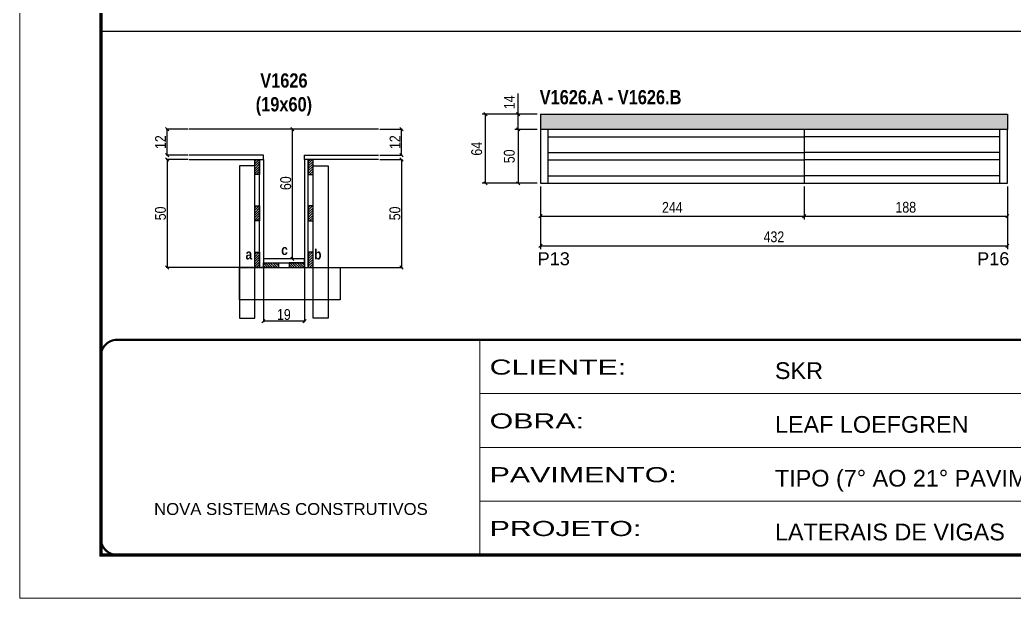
# Model space of a CAD drawing. Extents: x 3309 to 9563, y -2522 to 14608.
# Drawn here: x 6493 to 7413, y 5518 to 6053 of the extents above; entities that cross this region are included whole.
import ezdxf

# ---------------------------------------------------------------- set-up
doc = ezdxf.new("R2010")
doc.units = 0
doc.linetypes.add('CONTINUO', pattern=[0])
doc.linetypes.add('DASHED', pattern=[0.75, 0.5, -0.25])
for name, color, linetype in [('5', 5, 'Continuous'), ('COTA', 241, 'Continuous'), ('detalhes', 4, 'Continuous'), ('NOMENCLATURA', 7, 'Continuous'), ('Painéis', 200, 'Continuous'), ('SARR_2.2x7', 40, 'Continuous'), ('SARR_3.5x7', 81, 'Continuous')]:
    doc.layers.add(name, color=color, linetype=linetype)
for name, color, linetype, lineweight in [('CONCRETO', 251, 'Continuous', 25), ('Folhas', 255, 'Continuous', 9), ('SARRAFO DE PRESSAO', 251, 'DASHED', 9)]:
    doc.layers.add(name, color=color, linetype=linetype, lineweight=lineweight)
doc.styles.add('ARIAL', font='arial.ttf')
doc.styles.add('COTA TECNICA', font='techl___.ttf', dxfattribs={"height": 10})
doc.styles.add('COTA TECNICA 2X', font='techl___.ttf', dxfattribs={"height": 10})
doc.styles.get("Standard").update_dxf_attribs({"font": 'arial.ttf'})
doc.styles.add('TECNICA', font='techb___.ttf', dxfattribs={"height": 10})
doc.styles.add('Tecnologia', font='')
doc.styles.get('Tecnologia').set_extended_font_data('Forgotten Futurist')
doc.dimstyles.new('PAINEL', dxfattribs={"dimtxt": 10, "dimasz": 3, "dimexe": 3, "dimexo": 3, "dimgap": 3, "dimtad": 1, "dimdec": 1, "dimzin": 12, "dimdsep": 46, "dimtxsty": 'COTA TECNICA', "dimblk1": 'OBLIQUE', "dimblk2": 'OBLIQUE', "dimsah": 1, "dimcen": 0.9, "dimclrd": 4, "dimclre": 4, "dimclrt": 240, "dimadec": 1, "dimazin": 3, "dimtfac": 1, "dimtdec": 1, "dimtmove": 0, "dimatfit": 3, "dimfxl": 1, "dimtolj": 1, "dimtzin": 12, "dimarcsym": 0})
doc.dimstyles.new('SECAO', dxfattribs={"dimscale": 0.333333, "dimtxt": 5, "dimasz": 9, "dimexe": 3, "dimexo": 3, "dimgap": 3, "dimtad": 1, "dimdec": 1, "dimlfac": 0.5, "dimzin": 12, "dimdsep": 46, "dimtxsty": 'COTA TECNICA 2X', "dimblk1": 'OBLIQUE', "dimblk2": 'OBLIQUE', "dimsah": 1, "dimcen": 0.9, "dimclrd": 4, "dimclre": 4, "dimclrt": 240, "dimadec": 1, "dimazin": 3, "dimtfac": 1, "dimtdec": 1, "dimtmove": 0, "dimatfit": 3, "dimfxl": 1, "dimtolj": 1, "dimtzin": 12, "dimarcsym": 0})
pattern_1 = [(135, (39953.6903, -117688.0783), (-1.122532015, -1.122532015), [])]
pattern_2 = [(45, (-116802.018, -27311.4472), (-1.122532015, 1.122532015), [])]
pattern_3 = [(45, (-116802.018, -27397.4472), (-1.122532015, 1.122532015), [])]
pattern_4 = [(45, (-116802.018, -27354.4472), (-1.122532015, 1.122532015), [])]

# ---------------------------------------------------------------- blocks, each defined once
blk = doc.blocks.new('9999999999')
at = {"color": 30, "linetype": 'CONTINUO'}
for p, q in [((98564.56, 34230.21), (98564.56, 34429.45)), ((98564.56, 34379.64), (99583.98, 34379.64)), ((98564.56, 34329.83), (99487.98, 34329.83)), ((98564.56, 34280.02), (99487.98, 34280.02))]:
    blk.add_line(p, q, dxfattribs=at)
at = {"color": 30, "linetype": 'CONTINUO', "const_width": 2}
blk.add_lwpolyline([(99583.98, 34230.21), (99583.98, 34414.45, 0.414214), (99568.98, 34429.45), (98228.98, 34429.45, 0.414214), (98213.98, 34414.45), (98213.98, 34245.21, 0.414214), (98228.98, 34230.21), (99583.98, 34230.21)], format="xyb", dxfattribs=at)
at = {"layer": 'Folhas'}
blk.add_lwpolyline([(98138.98, 34190.21), (99623.98, 34190.21), (99623.98, 35240.21), (98138.98, 35240.21)], close=True, dxfattribs=at)
at = {"layer": 'Folhas', "color": 30, "const_width": 3}
blk.add_lwpolyline([(98213.98, 34230.21), (99583.98, 34230.21), (99583.98, 35200.21), (98213.98, 35200.21)], close=True, dxfattribs=at)
at = {"color": 7, "linetype": 'Continuous', "ltscale": 5, "style": 'ARIAL'}
for s, height, p in [('SKR', 15.483, (98837.68, 34393.13)), ('LEAF LOEFGREN', 15.4829, (98837.68, 34343.32)), ('TIPO (7° AO 21° PAVIMENTO)', 15.4829, (98837.68, 34293.51)), ('NOVA SISTEMAS CONSTRUTIVOS', 11.0592, (98263.19, 34267.21)), ('LATERAIS DE VIGAS', 15.4829, (98837.68, 34243.7))]:
    blk.add_text(s, height=height, dxfattribs=at).set_placement(p)
at = {"layer": 'Folhas', "color": 7, "style": 'Tecnologia', "width": 1.5}
for s, p in [('CLIENTE:', (98573.65, 34397.17)), ('OBRA:', (98573.65, 34347.31)), ('PAVIMENTO:', (98573.65, 34297.5)), ('PROJETO:', (98573.65, 34247.69))]:
    blk.add_text(s, height=14, dxfattribs=at).set_placement(p)
blk = doc.blocks.new('_Oblique')
at = {"color": 0, "linetype": 'ByBlock', "lineweight": -2}
blk.add_line((-0.5, -0.5), (0.5, 0.5), dxfattribs=at)
blk = doc.blocks.new('*D2722')
at = {"layer": 'COTA', "color": 4, "lineweight": -2, "transparency": 16777216}
for p, q in [((6718.15, 5823.09), (6718.15, 5773.34)), ((6756.15, 5823.09), (6756.15, 5773.34)), ((6756.15, 5774.34), (6718.15, 5774.34))]:
    blk.add_line(p, q, dxfattribs=at)
at = {"layer": 'Defpoints', "color": 0, "transparency": 16777216}
for p in [(6718.15, 5824.09), (6756.15, 5824.09), (6718.15, 5774.34)]:
    blk.add_point(p, dxfattribs=at)
at = {"layer": 'COTA', "color": 4, "lineweight": -2, "transparency": 16777216, "xscale": 3, "yscale": 3, "zscale": 3, "rotation": 180}
blk.add_blockref('_Oblique', (6718.15, 5774.34), dxfattribs=at)
at = {"layer": 'COTA', "color": 4, "lineweight": -2, "transparency": 16777216, "xscale": 3, "yscale": 3, "zscale": 3}
blk.add_blockref('_Oblique', (6756.15, 5774.34), dxfattribs=at)
at = {"layer": 'COTA', "color": 240, "transparency": 16777216, "insert": (6737.15, 5780.43), "char_height": 10, "attachment_point": 5, "style": 'COTA TECNICA 2X'}
blk.add_mtext('\\A1;19', dxfattribs=at)
blk = doc.blocks.new('*D2723')
at = {"layer": 'COTA', "color": 4, "lineweight": -2, "transparency": 16777216}
for p, q in [((6648.45, 5924.09), (6628.1, 5924.09)), ((6629.1, 5924.09), (6629.1, 5824.09)), ((6709.15, 5824.09), (6628.1, 5824.09))]:
    blk.add_line(p, q, dxfattribs=at)
at = {"layer": 'Defpoints', "color": 0, "transparency": 16777216}
for p in [(6649.45, 5924.09), (6629.1, 5824.09), (6710.15, 5824.09, 0)]:
    blk.add_point(p, dxfattribs=at)
at = {"layer": 'COTA', "color": 4, "lineweight": -2, "transparency": 16777216, "xscale": 3, "yscale": 3, "zscale": 3}
for p, rotation in [((6629.1, 5924.09), 90), ((6629.1, 5824.09), 270)]:
    blk.add_blockref('_Oblique', p, dxfattribs=dict(at, rotation=rotation))
at = {"layer": 'COTA', "color": 240, "transparency": 16777216, "insert": (6622.99, 5874.09), "char_height": 10, "attachment_point": 5, "rotation": 90, "style": 'COTA TECNICA 2X'}
blk.add_mtext('\\A1;50', dxfattribs=at)
blk = doc.blocks.new('*D2724')
at = {"layer": 'COTA', "color": 4, "lineweight": -2, "transparency": 16777216}
for p, q in [((6825.85, 5924.09), (6847.07, 5924.09)), ((6846.07, 5924.09), (6846.07, 5824.09)), ((6765.15, 5824.09), (6847.07, 5824.09))]:
    blk.add_line(p, q, dxfattribs=at)
at = {"layer": 'Defpoints', "color": 0, "transparency": 16777216}
for p in [(6824.85, 5924.09), (6764.15, 5824.09, 0), (6846.07, 5824.09)]:
    blk.add_point(p, dxfattribs=at)
at = {"layer": 'COTA', "color": 4, "lineweight": -2, "transparency": 16777216, "xscale": 3, "yscale": 3, "zscale": 3}
for p, rotation in [((6846.07, 5924.09), 90), ((6846.07, 5824.09), 270)]:
    blk.add_blockref('_Oblique', p, dxfattribs=dict(at, rotation=rotation))
at = {"layer": 'COTA', "color": 240, "transparency": 16777216, "insert": (6839.96, 5874.09), "char_height": 10, "attachment_point": 5, "rotation": 90, "style": 'COTA TECNICA 2X'}
blk.add_mtext('\\A1;50', dxfattribs=at)
blk = doc.blocks.new('*D2725')
at = {"layer": 'COTA', "color": 4, "lineweight": -2, "transparency": 16777216}
for p, q in [((6755.15, 5952.09), (6743.98, 5952.09)), ((6744.98, 5832.09), (6744.98, 5952.09)), ((6755.15, 5832.09), (6743.98, 5832.09))]:
    blk.add_line(p, q, dxfattribs=at)
at = {"layer": 'Defpoints', "color": 0, "transparency": 16777216}
for p in [(6744.98, 5952.09), (6756.15, 5952.09), (6756.15, 5832.09)]:
    blk.add_point(p, dxfattribs=at)
at = {"layer": 'COTA', "color": 4, "lineweight": -2, "transparency": 16777216, "xscale": 3, "yscale": 3, "zscale": 3}
for p, rotation in [((6744.98, 5952.09), 90), ((6744.98, 5832.09), 270)]:
    blk.add_blockref('_Oblique', p, dxfattribs=dict(at, rotation=rotation))
at = {"layer": 'COTA', "color": 240, "transparency": 16777216, "insert": (6738.87, 5902.09), "char_height": 10, "attachment_point": 5, "rotation": 90, "style": 'COTA TECNICA 2X'}
blk.add_mtext('\\A1;60', dxfattribs=at)
blk = doc.blocks.new('*D2726')
at = {"layer": 'COTA', "color": 4, "lineweight": -2, "transparency": 16777216}
for p, q in [((6825.85, 5952.09), (6847.07, 5952.09)), ((6846.07, 5928.09), (6846.07, 5952.09)), ((6825.85, 5928.09), (6847.07, 5928.09))]:
    blk.add_line(p, q, dxfattribs=at)
at = {"layer": 'Defpoints', "color": 0, "transparency": 16777216}
for p in [(6824.85, 5952.09), (6846.07, 5952.09), (6824.85, 5928.09)]:
    blk.add_point(p, dxfattribs=at)
at = {"layer": 'COTA', "color": 4, "lineweight": -2, "transparency": 16777216, "xscale": 3, "yscale": 3, "zscale": 3}
for p, rotation in [((6846.07, 5952.09), 90), ((6846.07, 5928.09), 270)]:
    blk.add_blockref('_Oblique', p, dxfattribs=dict(at, rotation=rotation))
at = {"layer": 'COTA', "color": 240, "transparency": 16777216, "insert": (6840.01, 5940.09), "char_height": 10, "attachment_point": 5, "rotation": 90, "style": 'COTA TECNICA 2X'}
blk.add_mtext('\\A1;12', dxfattribs=at)
blk = doc.blocks.new('*D2733')
at = {"layer": 'COTA', "color": 4, "lineweight": -2, "transparency": 16777216}
for p, q in [((6648.45, 5952.09), (6628.1, 5952.09)), ((6629.1, 5928.09), (6629.1, 5952.09)), ((6648.45, 5928.09), (6628.1, 5928.09))]:
    blk.add_line(p, q, dxfattribs=at)
at = {"layer": 'Defpoints', "color": 0, "transparency": 16777216}
for p in [(6629.1, 5952.09), (6649.45, 5952.09), (6649.45, 5928.09)]:
    blk.add_point(p, dxfattribs=at)
at = {"layer": 'COTA', "color": 4, "lineweight": -2, "transparency": 16777216, "xscale": 3, "yscale": 3, "zscale": 3}
for p, rotation in [((6629.1, 5952.09), 90), ((6629.1, 5928.09), 270)]:
    blk.add_blockref('_Oblique', p, dxfattribs=dict(at, rotation=rotation))
at = {"layer": 'COTA', "color": 240, "transparency": 16777216, "insert": (6623.05, 5940.09), "char_height": 10, "attachment_point": 5, "rotation": 90, "style": 'COTA TECNICA 2X'}
blk.add_mtext('\\A1;12', dxfattribs=at)
blk = doc.blocks.new('*D2727')
at = {"layer": 'COTA', "color": 4, "lineweight": -2, "transparency": 16777216}
for p, q in [((6974.6, 5898.96), (6974.6, 5841.14)), ((7406.6, 5898.96), (7406.6, 5841.14)), ((6974.6, 5844.14), (7406.6, 5844.14))]:
    blk.add_line(p, q, dxfattribs=at)
at = {"layer": 'Defpoints', "color": 0, "transparency": 16777216}
for p in [(6974.6, 5901.96), (7406.6, 5901.96), (7406.6, 5844.14)]:
    blk.add_point(p, dxfattribs=at)
at = {"layer": 'COTA', "color": 4, "lineweight": -2, "transparency": 16777216, "xscale": 3, "yscale": 3, "zscale": 3, "rotation": 180}
blk.add_blockref('_Oblique', (6974.6, 5844.14), dxfattribs=at)
at = {"layer": 'COTA', "color": 4, "lineweight": -2, "transparency": 16777216, "xscale": 3, "yscale": 3, "zscale": 3}
blk.add_blockref('_Oblique', (7406.6, 5844.14), dxfattribs=at)
at = {"layer": 'COTA', "color": 240, "transparency": 16777216, "insert": (7190.6, 5852.36), "char_height": 10, "attachment_point": 5, "style": 'COTA TECNICA'}
blk.add_mtext('\\A1;432', dxfattribs=at)
blk = doc.blocks.new('*D2728')
at = {"layer": 'COTA', "color": 4, "lineweight": -2, "transparency": 16777216}
for p, q in [((6974.6, 5898.96), (6974.6, 5868.62)), ((7218.6, 5898.96), (7218.6, 5868.62)), ((6974.6, 5871.62), (7218.6, 5871.62))]:
    blk.add_line(p, q, dxfattribs=at)
at = {"layer": 'Defpoints', "color": 0, "transparency": 16777216}
for p in [(6974.6, 5901.96), (7218.6, 5901.96), (7218.6, 5871.62)]:
    blk.add_point(p, dxfattribs=at)
at = {"layer": 'COTA', "color": 4, "lineweight": -2, "transparency": 16777216, "xscale": 3, "yscale": 3, "zscale": 3, "rotation": 180}
blk.add_blockref('_Oblique', (6974.6, 5871.62), dxfattribs=at)
at = {"layer": 'COTA', "color": 4, "lineweight": -2, "transparency": 16777216, "xscale": 3, "yscale": 3, "zscale": 3}
blk.add_blockref('_Oblique', (7218.6, 5871.62), dxfattribs=at)
at = {"layer": 'COTA', "color": 240, "transparency": 16777216, "insert": (7096.6, 5879.7), "char_height": 10, "attachment_point": 5, "style": 'COTA TECNICA'}
blk.add_mtext('\\A1;244', dxfattribs=at)
blk = doc.blocks.new('*D2729')
at = {"layer": 'COTA', "color": 4, "lineweight": -2, "transparency": 16777216}
for p, q in [((7218.6, 5898.96), (7218.6, 5868.62)), ((7406.6, 5898.96), (7406.6, 5868.62)), ((7218.6, 5871.62), (7406.6, 5871.62))]:
    blk.add_line(p, q, dxfattribs=at)
at = {"layer": 'Defpoints', "color": 0, "transparency": 16777216}
for p in [(7218.6, 5901.96), (7406.6, 5901.96), (7406.6, 5871.62)]:
    blk.add_point(p, dxfattribs=at)
at = {"layer": 'COTA', "color": 4, "lineweight": -2, "transparency": 16777216, "xscale": 3, "yscale": 3, "zscale": 3, "rotation": 180}
blk.add_blockref('_Oblique', (7218.6, 5871.62), dxfattribs=at)
at = {"layer": 'COTA', "color": 4, "lineweight": -2, "transparency": 16777216, "xscale": 3, "yscale": 3, "zscale": 3}
blk.add_blockref('_Oblique', (7406.6, 5871.62), dxfattribs=at)
at = {"layer": 'COTA', "color": 240, "transparency": 16777216, "insert": (7312.6, 5879.72), "char_height": 10, "attachment_point": 5, "style": 'COTA TECNICA'}
blk.add_mtext('\\A1;188', dxfattribs=at)
blk = doc.blocks.new('*D2730')
at = {"layer": 'COTA', "color": 4, "lineweight": -2, "transparency": 16777216}
for p, q in [((6953.92, 5965.96), (6953.92, 5985.08)), ((6971.6, 5965.96), (6950.92, 5965.96)), ((6953.92, 5951.96), (6953.92, 5965.96)), ((6971.6, 5951.96), (6950.92, 5951.96))]:
    blk.add_line(p, q, dxfattribs=at)
at = {"layer": 'Defpoints', "color": 0, "transparency": 16777216}
for p in [(6953.92, 5965.96), (6974.6, 5965.96), (6974.6, 5951.96)]:
    blk.add_point(p, dxfattribs=at)
at = {"layer": 'COTA', "color": 4, "lineweight": -2, "transparency": 16777216, "xscale": 3, "yscale": 3, "zscale": 3}
for p, rotation in [((6953.92, 5965.96), 90), ((6953.92, 5951.96), 270)]:
    blk.add_blockref('_Oblique', p, dxfattribs=dict(at, rotation=rotation))
at = {"layer": 'COTA', "color": 240, "transparency": 16777216, "insert": (6945.85, 5977.02), "char_height": 10, "attachment_point": 5, "rotation": 90, "style": 'COTA TECNICA'}
blk.add_mtext('\\A1;14', dxfattribs=at)
blk = doc.blocks.new('*D2731')
at = {"layer": 'COTA', "color": 4, "lineweight": -2, "transparency": 16777216}
for p, q in [((6971.6, 5951.96), (6950.92, 5951.96)), ((6953.92, 5951.96), (6953.92, 5901.96)), ((6971.6, 5901.96), (6950.92, 5901.96))]:
    blk.add_line(p, q, dxfattribs=at)
at = {"layer": 'Defpoints', "color": 0, "transparency": 16777216}
for p in [(6974.6, 5951.96), (6953.92, 5901.96), (6974.6, 5901.96)]:
    blk.add_point(p, dxfattribs=at)
at = {"layer": 'COTA', "color": 4, "lineweight": -2, "transparency": 16777216, "xscale": 3, "yscale": 3, "zscale": 3}
for p, rotation in [((6953.92, 5951.96), 90), ((6953.92, 5901.96), 270)]:
    blk.add_blockref('_Oblique', p, dxfattribs=dict(at, rotation=rotation))
at = {"layer": 'COTA', "color": 240, "transparency": 16777216, "insert": (6945.81, 5926.96), "char_height": 10, "attachment_point": 5, "rotation": 90, "style": 'COTA TECNICA'}
blk.add_mtext('\\A1;50', dxfattribs=at)
blk = doc.blocks.new('*D2732')
at = {"layer": 'COTA', "color": 4, "lineweight": -2, "transparency": 16777216}
for p, q in [((6971.6, 5965.96), (6920.69, 5965.96)), ((6923.69, 5901.96), (6923.69, 5965.96)), ((6971.6, 5901.96), (6920.69, 5901.96))]:
    blk.add_line(p, q, dxfattribs=at)
at = {"layer": 'Defpoints', "color": 0, "transparency": 16777216}
for p in [(6923.69, 5965.96), (6974.6, 5965.96), (6974.6, 5901.96)]:
    blk.add_point(p, dxfattribs=at)
at = {"layer": 'COTA', "color": 4, "lineweight": -2, "transparency": 16777216, "xscale": 3, "yscale": 3, "zscale": 3}
for p, rotation in [((6923.69, 5965.96), 90), ((6923.69, 5901.96), 270)]:
    blk.add_blockref('_Oblique', p, dxfattribs=dict(at, rotation=rotation))
at = {"layer": 'COTA', "color": 240, "transparency": 16777216, "insert": (6915.59, 5933.96), "char_height": 10, "attachment_point": 5, "rotation": 90, "style": 'COTA TECNICA'}
blk.add_mtext('\\A1;64', dxfattribs=at)

msp = doc.modelspace()

# ---------------------------------------------------------------- hatches: boundary and pattern name
at = {"layer": 'COTA'}
h = msp.add_hatch(dxfattribs=at)
h.set_pattern_fill('AR-CONC', color=256, scale=0.03)
h.set_pattern_definition([(50, (-18.7976, -6249.5075), (5.46554, -0.4781726), [0.5715, -6.2865]), (355, (-18.7976, -6249.5075), (-1.0573026, 5.7317054), [0.4572, -5.0292175]), (100.451445, (-18.342, -6249.5473), (4.4082374, 5.2535326), [0.4857003, -5.3427073]), (46.1842, (-18.7976, -6247.9835), (8.1323712, -1.2612698), [0.85725, -9.42975]), (96.63556, (-18.12, -6248.0886), (7.122124, 7.4227837), [0.7285507, -8.0140682]), (351.18415, (-18.7976, -6247.9835), (7.122124, 7.4227837), [0.685799, -7.543792]), (21, (-18.0356, -6248.3645), (4.5484317, -3.067956), [0.5715, -6.2865]), (326, (-18.0356, -6248.3645), (1.8540609, 5.525639), [0.4572, -5.0292]), (71.451445, (-17.6565, -6248.62), (6.4024926, 2.457683), [0.4857003, -5.3426981]), (37.5, (-18.7976, -6249.5075), (0.0926581, 2.53665117), [0, -4.96824, 0, -5.1054, 0, -5.04825]), (7.5, (-18.7976, -6249.5075), (2.0045899, 3.00541724), [0, -2.91084, 0, -4.85394, 0, -1.92405]), (327.5, (-20.4968, -6249.5075), (4.06771786, -0.17186232), [0, -1.905, 0, -5.9436, 0, -7.8867]), (317.5, (-21.2588, -6249.5075), (4.4438754, 0.7627947), [0, -2.4765, 0, -3.94716, 0, -5.6007])])
h.paths.add_polyline_path([(6974.6, 5965.96), (6974.6, 5951.96), (7406.6, 5951.96), (7406.6, 5965.96)])
at = {"layer": 'SARR_2.2x7'}
h = msp.add_hatch(dxfattribs=at)
h.set_pattern_fill('ANSI31', color=256, scale=0.5)
h.set_pattern_definition(pattern_2)
h.paths.add_polyline_path([(6710.15, 5910.09), (6714.55, 5910.09), (6714.55, 5924.09), (6710.15, 5924.09)])
h = msp.add_hatch(dxfattribs=at)
h.set_pattern_fill('ANSI31', color=256, scale=0.5)
h.set_pattern_definition(pattern_2)
h.paths.add_polyline_path([(6764.15, 5910.09), (6759.75, 5910.09), (6759.75, 5924.09), (6764.15, 5924.09)])
h = msp.add_hatch(dxfattribs=at)
h.set_pattern_fill('ANSI31', color=256, scale=0.5)
h.set_pattern_definition(pattern_4)
h.paths.add_polyline_path([(6710.15, 5867.09), (6714.55, 5867.09), (6714.55, 5881.09), (6710.15, 5881.09)])
h = msp.add_hatch(dxfattribs=at)
h.set_pattern_fill('ANSI31', color=256, scale=0.5)
h.set_pattern_definition(pattern_4)
h.paths.add_polyline_path([(6764.15, 5867.09), (6759.75, 5867.09), (6759.75, 5881.09), (6764.15, 5881.09)])
h = msp.add_hatch(dxfattribs=at)
h.set_pattern_fill('ANSI31', color=256, scale=0.5)
h.set_pattern_definition(pattern_3)
h.paths.add_polyline_path([(6710.15, 5824.09), (6714.55, 5824.09), (6714.55, 5838.09), (6710.15, 5838.09)])
h = msp.add_hatch(dxfattribs=at)
h.set_pattern_fill('ANSI31', color=256, scale=0.5)
h.set_pattern_definition(pattern_3)
h.paths.add_polyline_path([(6764.15, 5824.09), (6759.75, 5824.09), (6759.75, 5838.09), (6764.15, 5838.09)])
h = msp.add_hatch(dxfattribs=at)
h.set_pattern_fill('ANSI31', color=256, scale=0.5, angle=90)
h.set_pattern_definition(pattern_1)
h.paths.add_polyline_path([(6732.15, 5824.09), (6732.15, 5828.49), (6718.15, 5828.49), (6718.15, 5824.09)])
h = msp.add_hatch(dxfattribs=at)
h.set_pattern_fill('ANSI31', color=256, scale=0.5, angle=90)
h.set_pattern_definition(pattern_1)
h.paths.add_polyline_path([(6742.15, 5828.49), (6742.15, 5824.09), (6756.15, 5824.09), (6756.15, 5828.49)])

# ---------------------------------------------------------------- linework, layer by layer
at = {"layer": 'CONCRETO', "linetype": 'Continuous'}
msp.add_line((6824.85, 5952.09), (6649.45, 5952.09), dxfattribs=at)
at = {"layer": 'COTA'}
for p, q in [((6567.87, 6042.83), (7937.87, 6042.83)), ((6974.6, 5965.96), (6974.6, 5951.96)), ((6974.6, 5965.96), (7406.6, 5965.96)), ((7406.6, 5965.96), (7406.6, 5951.96))]:
    msp.add_line(p, q, dxfattribs=at)
at = {"layer": 'Painéis', "linetype": 'ByBlock'}
for p, q in [((7406.6, 5951.96), (6974.6, 5951.96)), ((6974.6, 5951.96), (6974.6, 5901.96)), ((7218.6, 5951.96), (7218.6, 5901.96)), ((7406.6, 5901.96), (7406.6, 5951.96)), ((6974.6, 5901.96), (7406.6, 5901.96))]:
    msp.add_line(p, q, dxfattribs=at)
at = {"layer": 'Painéis', "linetype": 'Continuous', "elevation": 0}
for points in [[(6649.45, 5924.09), (6718.15, 5924.09), (6718.15, 5928.09), (6649.45, 5928.09)], [(6824.85, 5924.09), (6756.15, 5924.09), (6756.15, 5928.09), (6824.85, 5928.09)]]:
    msp.add_lwpolyline(points, dxfattribs=at)
at = {"layer": 'Painéis', "linetype": 'Continuous'}
for points in [[(6714.55, 5824.09), (6714.55, 5924.09), (6718.15, 5924.09), (6718.15, 5824.09)], [(6759.75, 5824.09), (6759.75, 5924.09), (6756.15, 5924.09), (6756.15, 5824.09)], [(6756.15, 5832.09), (6718.15, 5832.09), (6718.15, 5828.49), (6756.15, 5828.49)]]:
    msp.add_lwpolyline(points, close=True, dxfattribs=at)
at = {"layer": 'SARR_2.2x7', "linetype": 'Continuous'}
for p, q in [((6981.6, 5901.96), (6981.6, 5951.96)), ((6981.6, 5944.96), (7218.6, 5944.96)), ((7399.6, 5944.96), (7218.6, 5944.96)), ((7399.6, 5901.96), (7399.6, 5951.96)), ((6981.6, 5930.57), (7218.6, 5930.57)), ((7399.6, 5930.57), (7218.6, 5930.57)), ((6981.6, 5923.57), (7218.6, 5923.57)), ((7399.6, 5923.57), (7218.6, 5923.57)), ((6981.6, 5908.96), (7218.6, 5908.96)), ((7399.6, 5908.96), (7218.6, 5908.96))]:
    msp.add_line(p, q, dxfattribs=at)
at = {"layer": 'SARR_2.2x7'}
for points in [[(6714.55, 5924.09), (6714.55, 5910.09), (6710.15, 5910.09), (6710.15, 5924.09)], [(6759.75, 5924.09), (6759.75, 5910.09), (6764.15, 5910.09), (6764.15, 5924.09)], [(6714.55, 5881.09), (6714.55, 5867.09), (6710.15, 5867.09), (6710.15, 5881.09)], [(6759.75, 5881.09), (6759.75, 5867.09), (6764.15, 5867.09), (6764.15, 5881.09)], [(6714.55, 5838.09), (6714.55, 5824.09), (6710.15, 5824.09), (6710.15, 5838.09)], [(6759.75, 5838.09), (6759.75, 5824.09), (6764.15, 5824.09), (6764.15, 5838.09)], [(6718.15, 5828.49), (6732.15, 5828.49), (6732.15, 5824.09), (6718.15, 5824.09)], [(6756.15, 5828.49), (6742.15, 5828.49), (6742.15, 5824.09), (6756.15, 5824.09)]]:
    msp.add_lwpolyline(points, close=True, dxfattribs=at)
at = {"layer": 'SARR_3.5x7'}
for points in [[(6710.15, 5918.09), (6696.15, 5918.09), (6696.15, 5777.11), (6710.15, 5777.11)], [(6764.15, 5918.09), (6778.15, 5918.09), (6778.15, 5777.11), (6764.15, 5777.11)], [(6696.15, 5824.09), (6789.34, 5824.09), (6789.34, 5794), (6696.15, 5794)]]:
    msp.add_lwpolyline(points, close=True, dxfattribs=at)

# ---------------------------------------------------------------- block references
at = {"layer": 'SARRAFO DE PRESSAO', "color": 6, "linetype": 'ByBlock'}
msp.add_blockref('9999999999', (-91646.11, -28672.37), dxfattribs=at)

# ---------------------------------------------------------------- texts
at = {"layer": '5', "linetype": 'Continuous'}
for s, p in [('P13', (6971.93, 5826.13)), ('P16', (7378.63, 5826.13))]:
    msp.add_text(s, height=12, rotation=0.00004, dxfattribs=at).set_placement(p)
at = {"layer": 'detalhes', "style": 'TECNICA'}
for s, p in [('c', (6734.7, 5835.56)), ('a', (6701.63, 5831.45)), ('b', (6765.19, 5831.44))]:
    msp.add_text(s, height=9.6, dxfattribs=at).set_placement(p)
at = {"layer": 'NOMENCLATURA', "style": 'TECNICA'}
msp.add_text('V1626.A - V1626.B', height=13.2, dxfattribs=at).set_placement((6973.89, 5975.14))
at = {"layer": 'NOMENCLATURA', "insert": (6737.18, 6003.79), "char_height": 13.2, "attachment_point": 2, "style": 'TECNICA'}
msp.add_mtext_dynamic_manual_height_columns('V1626\\P(19x60)', width=300.2766, gutter_width=1, heights=[0], dxfattribs=at)

# ---------------------------------------------------------------- dimensions: what is measured, and where the dimension line sits
at = {"layer": 'COTA'}
for base, p1, p2, angle, dimstyle, picture, middle in [((6953.92, 5965.96), (6974.6, 5951.96), (6974.6, 5965.96), 90, 'PAINEL', '*D2730', (6945.85, 5977.02)), ((6923.69, 5965.96), (6974.6, 5901.96), (6974.6, 5965.96), 90, 'PAINEL', '*D2732', (6915.59, 5933.96)), ((6629.1, 5952.09), (6649.45, 5928.09), (6649.45, 5952.09), 90, 'SECAO', '*D2733', (6623.05, 5940.09)), ((6846.07, 5952.09), (6824.85, 5928.09), (6824.85, 5952.09), 90, 'SECAO', '*D2726', (6840.01, 5940.09)), ((6953.92, 5901.96), (6974.6, 5951.96), (6974.6, 5901.96), 90, 'PAINEL', '*D2731', (6945.81, 5926.96)), ((6629.1, 5824.09, 0), (6649.45, 5924.09), (6710.15, 5824.09), 90, 'SECAO', '*D2723', (6622.99, 5874.09, 0)), ((6846.07, 5824.09, 0), (6824.85, 5924.09), (6764.15, 5824.09), 90, 'SECAO', '*D2724', (6839.96, 5874.09, 0)), ((7406.6, 5844.14), (6974.6, 5901.96), (7406.6, 5901.96), 180, 'PAINEL', '*D2727', (7190.6, 5852.36))]:
    dim = msp.add_linear_dim(base=base, p1=p1, p2=p2, angle=angle, dimstyle=dimstyle, dxfattribs=at)
    dim.commit()
    dim.dimension.update_dxf_attribs({"geometry": picture, "text_midpoint": middle})
for base, p1, p2, angle, picture, middle in [((6744.98, 5952.09), (6756.15, 5832.09), (6756.15, 5952.09), 90, '*D2725', (6744.98, 5902.09)), ((6718.15, 5774.34), (6756.15, 5824.09), (6718.15, 5824.09), 180, '*D2722', (6737.15, 5774.34))]:
    dim = msp.add_linear_dim(base=base, p1=p1, p2=p2, angle=angle, dimstyle='SECAO', dxfattribs=at)
    dim.commit()
    dim.dimension.update_dxf_attribs({"geometry": picture, "text_midpoint": middle, "dimtype": 160})
dim = msp.add_linear_dim(base=(7218.6, 5871.62), p1=(6974.6, 5901.96), p2=(7218.6, 5901.96), dimstyle='PAINEL', dxfattribs=at)
dim.commit()
dim.dimension.update_dxf_attribs({"geometry": '*D2728', "text_midpoint": (7096.6, 5879.7)})
dim = msp.add_linear_dim(base=(7406.6, 5871.62), p1=(7218.6, 5901.96), p2=(7406.6, 5901.96), dimstyle='PAINEL', override={"dimtmove": 1}, dxfattribs=at)
dim.commit()
dim.dimension.update_dxf_attribs({"geometry": '*D2729', "text_midpoint": (7312.6, 5879.72)})

doc.saveas('drawing.dxf')
